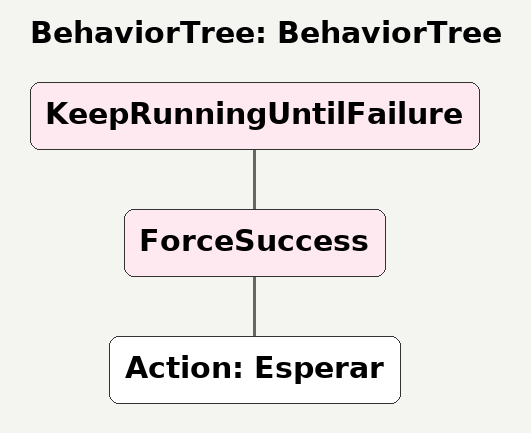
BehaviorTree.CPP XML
<?xml version="1.0"?>
<root main_tree_to_execute="BehaviorTree">
    <BehaviorTree ID="BehaviorTree">
        <KeepRunningUntilFailure>
            <ForceSuccess>

                    <Action ID="Esperar"/>

            </ForceSuccess>
        </KeepRunningUntilFailure>
    </BehaviorTree>
</root>
